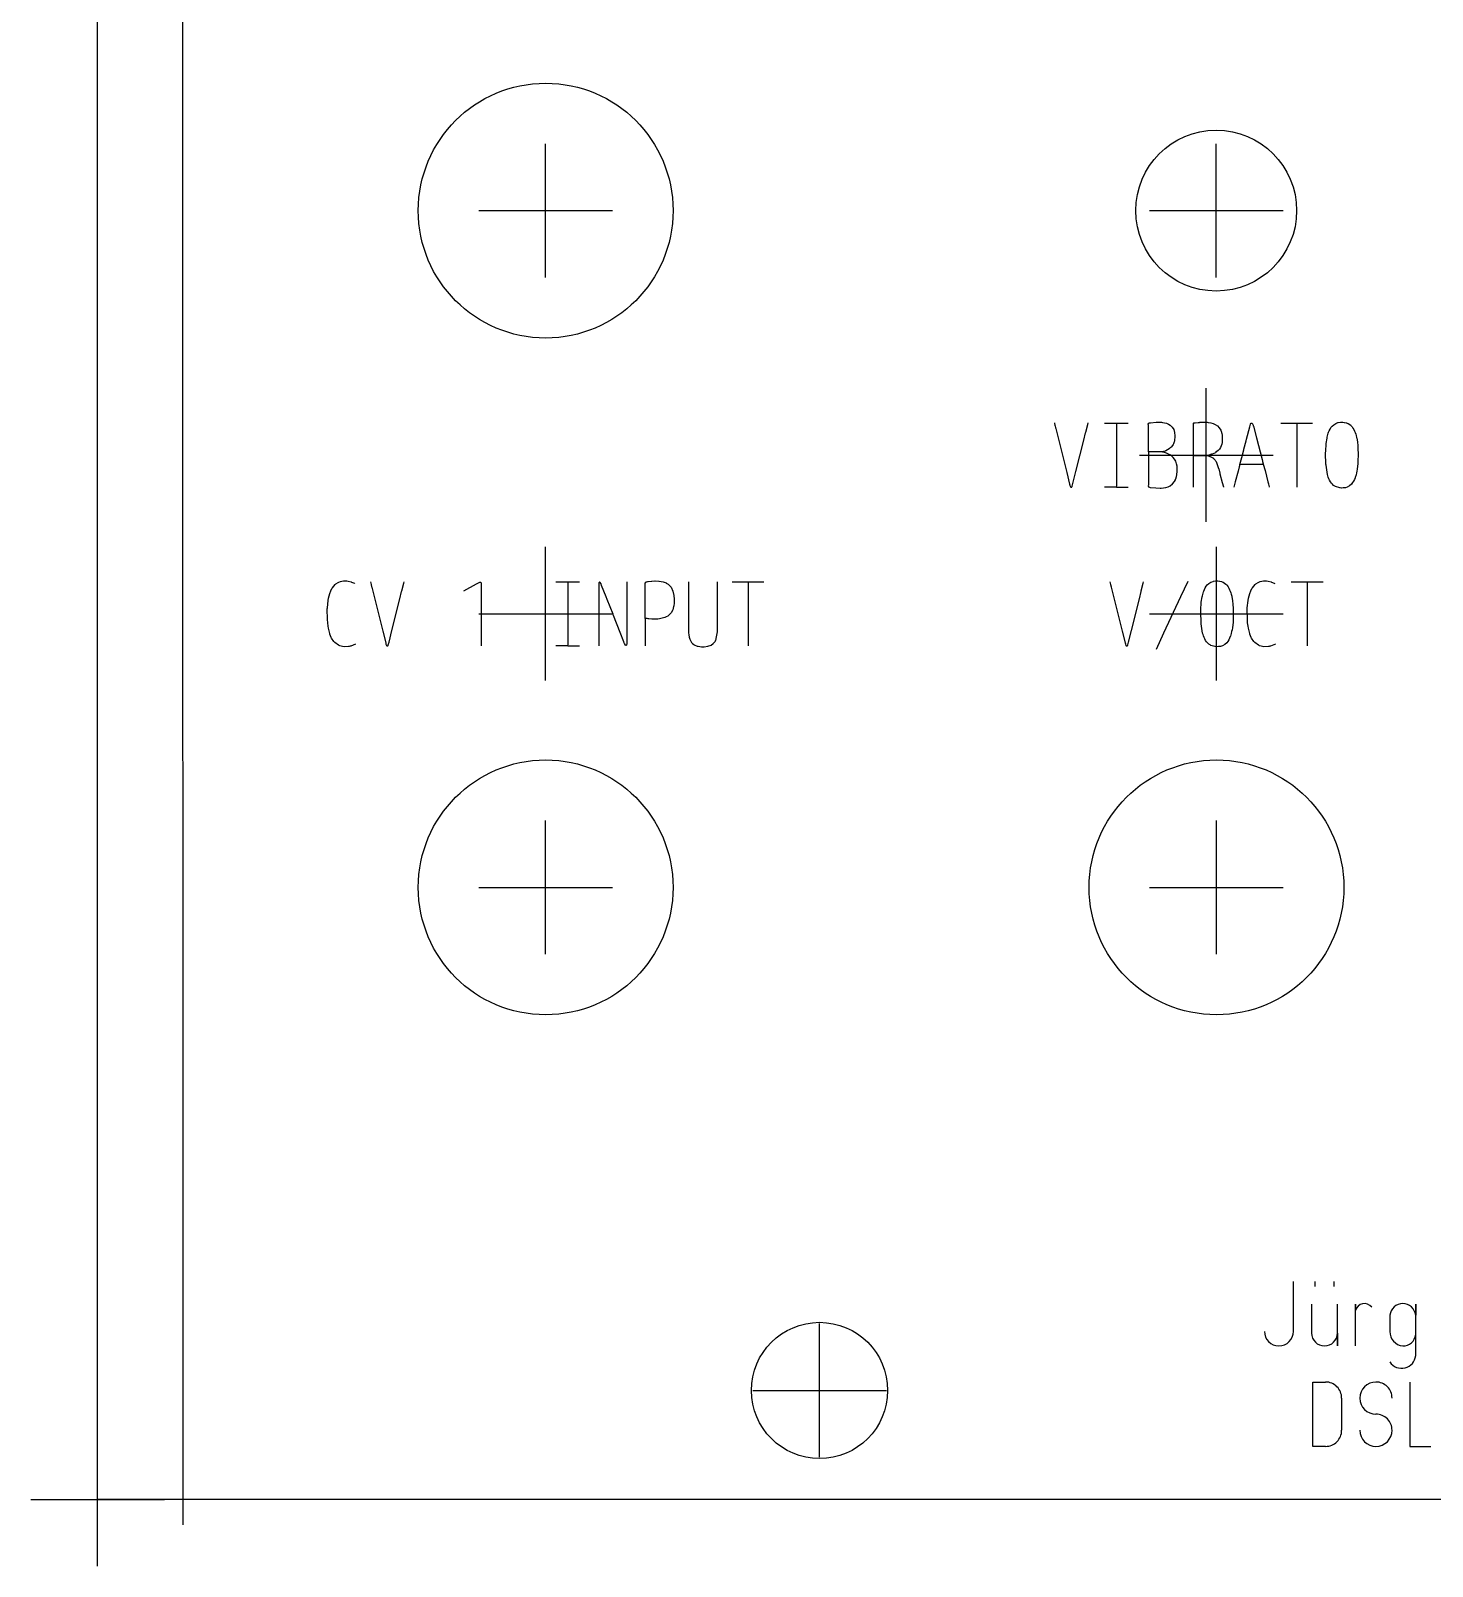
# Model space of a CAD drawing. Header units: inches. Extents: x -0.1 to 4.24, y -0.1 to 8.77.
# Drawn here: x -0.098 to 1.96, y -0.098 to 2.156 of the extents above; entities that cross this region are included whole.
import ezdxf

# ---------------------------------------------------------------- set-up
doc = ezdxf.new("R2010")
doc.units = ezdxf.units.IN
doc.header["$MEASUREMENT"] = 0
for name, color, linetype in [('Bezugspunkte', 1, 'CONTINUOUS'), ('Gravur', 7, 'CONTINUOUS'), ('Kontur', 7, 'CONTINUOUS')]:
    doc.layers.add(name, color=color, linetype=linetype)

msp = doc.modelspace()

# ---------------------------------------------------------------- linework, layer by layer
at = {"layer": 'Bezugspunkte', "color": 1, "linetype": 'CONTINUOUS'}
for p, q in [((0.65791, 1.79378), (0.65791, 1.99)), ((1.64236, 1.79382), (1.64236, 1.99004)), ((0.5598, 1.89189), (0.75602, 1.89189)), ((1.54425, 1.89193), (1.74047, 1.89193)), ((1.6278, 1.43492), (1.6278, 1.63114)), ((1.52969, 1.53303), (1.72591, 1.53303)), ((0.65791, 1.20197), (0.65791, 1.39819)), ((1.64276, 1.20197), (1.64276, 1.39819)), ((0.5598, 1.30008), (0.75602, 1.30008)), ((1.54465, 1.30008), (1.74087, 1.30008)), ((0.65791, 0.80035), (0.65791, 0.99657)), ((1.64276, 0.80035), (1.64276, 0.99657)), ((0.5598, 0.89846), (0.75602, 0.89846)), ((1.54465, 0.89846), (1.74087, 0.89846)), ((1.06, 0.06189), (1.06, 0.25811)), ((0.96189, 0.16), (1.15811, 0.16)), ((0, -0.09811), (0, 0.09811)), ((-0.09811, 0), (0.09811, 0))]:
    msp.add_line(p, q, dxfattribs=at)
at = {"layer": 'Gravur', "color": 255, "linetype": 'CONTINUOUS'}
for p, q in [((0.12457, 8.75016), (0.12503, -0.03724)), ((1.40477, 1.58016), (1.40562, 1.57621)), ((1.45089, 1.56679), (1.45372, 1.57794)), ((1.45372, 1.57794), (1.45433, 1.58016)), ((1.47841, 1.58003), (1.51299, 1.58003)), ((1.49577, 1.57989), (1.49577, 1.50979)), ((1.54269, 1.57843), (1.54288, 1.57975)), ((1.5427, 1.57827), (1.54269, 1.57843)), ((1.54269, 1.57843), (1.54269, 1.57843)), ((1.54277, 1.57711), (1.5427, 1.57827)), ((1.54288, 1.57975), (1.543, 1.57991)), ((1.543, 1.57991), (1.54438, 1.58039)), ((1.54438, 1.58039), (1.54454, 1.5804)), ((1.54454, 1.5804), (1.54576, 1.5805)), ((1.54454, 1.5804), (1.54454, 1.5804)), ((1.54576, 1.5805), (1.54595, 1.58052)), ((1.54595, 1.58052), (1.5543, 1.58123)), ((1.5543, 1.58123), (1.56221, 1.58119)), ((1.56221, 1.58119), (1.56337, 1.58107)), ((1.56337, 1.58107), (1.56337, 1.58107)), ((1.56337, 1.58107), (1.56652, 1.58055)), ((1.56652, 1.58055), (1.56956, 1.57971)), ((1.56956, 1.57971), (1.57241, 1.57851)), ((1.57241, 1.57851), (1.575, 1.5769)), ((1.60893, 1.57813), (1.60899, 1.57938)), ((1.60894, 1.578), (1.60893, 1.57813)), ((1.60893, 1.57813), (1.60893, 1.57813)), ((1.60899, 1.57685), (1.60894, 1.578)), ((1.60899, 1.57938), (1.60905, 1.57961)), ((1.60905, 1.57961), (1.60907, 1.57968)), ((1.60907, 1.57968), (1.60911, 1.57975)), ((1.60911, 1.57975), (1.60963, 1.58014)), ((1.60911, 1.57975), (1.60911, 1.57975)), ((1.60963, 1.58014), (1.61042, 1.58034)), ((1.61042, 1.58034), (1.6111, 1.58042)), ((1.61042, 1.58034), (1.61042, 1.58034)), ((1.6111, 1.58042), (1.61164, 1.58048)), ((1.61164, 1.58048), (1.61585, 1.58095)), ((1.61585, 1.58095), (1.61623, 1.58098)), ((1.61623, 1.58098), (1.61761, 1.58109)), ((1.61623, 1.58098), (1.61623, 1.58098)), ((1.61761, 1.58109), (1.61807, 1.58112)), ((1.61807, 1.58112), (1.6189, 1.58118)), ((1.61807, 1.58112), (1.61807, 1.58112)), ((1.6189, 1.58118), (1.61973, 1.58123)), ((1.61973, 1.58123), (1.62918, 1.58118)), ((1.62918, 1.58118), (1.63057, 1.58103)), ((1.63057, 1.58103), (1.63057, 1.58103)), ((1.63057, 1.58103), (1.63423, 1.5804)), ((1.63423, 1.5804), (1.63776, 1.57941)), ((1.63776, 1.57941), (1.64105, 1.57799)), ((1.64105, 1.57799), (1.64403, 1.57609)), ((1.69172, 1.57433), (1.69285, 1.57857)), ((1.69285, 1.57857), (1.69293, 1.57889)), ((1.69293, 1.57889), (1.69295, 1.57895)), ((1.69295, 1.57895), (1.69316, 1.57956)), ((1.69295, 1.57895), (1.69295, 1.57895)), ((1.69316, 1.57956), (1.69328, 1.57973)), ((1.69328, 1.57973), (1.69349, 1.5799)), ((1.69328, 1.57973), (1.69328, 1.57973)), ((1.69349, 1.5799), (1.69377, 1.58)), ((1.69377, 1.58), (1.69509, 1.57985)), ((1.69509, 1.57985), (1.69529, 1.57973)), ((1.69529, 1.57973), (1.69529, 1.57973)), ((1.69529, 1.57973), (1.69629, 1.57793)), ((1.69629, 1.57793), (1.69648, 1.57716)), ((1.73733, 1.58003), (1.78384, 1.58003)), ((1.76065, 1.57989), (1.76065, 1.48607)), ((1.81489, 1.57768), (1.81786, 1.57951)), ((1.81786, 1.57951), (1.82115, 1.58063)), ((1.82115, 1.58063), (1.82152, 1.58071)), ((1.82152, 1.58071), (1.82485, 1.58121)), ((1.82152, 1.58071), (1.82152, 1.58071)), ((1.82485, 1.58121), (1.82554, 1.58129)), ((1.82554, 1.58129), (1.82799, 1.58137)), ((1.82799, 1.58137), (1.82822, 1.58136)), ((1.82822, 1.58136), (1.82822, 1.58136)), ((1.82822, 1.58136), (1.83043, 1.58111)), ((1.83043, 1.58111), (1.83084, 1.58103)), ((1.83084, 1.58103), (1.83326, 1.58046)), ((1.83326, 1.58046), (1.83347, 1.58039)), ((1.83347, 1.58039), (1.83347, 1.58039)), ((1.83347, 1.58039), (1.83548, 1.57963)), ((1.83548, 1.57963), (1.83588, 1.57944)), ((1.83588, 1.57944), (1.83982, 1.57673)), ((1.40562, 1.57621), (1.40572, 1.57586)), ((1.40572, 1.57586), (1.40572, 1.57586)), ((1.40572, 1.57586), (1.40655, 1.57281)), ((1.40655, 1.57281), (1.4067, 1.57221)), ((1.4067, 1.57221), (1.41068, 1.55644)), ((1.41068, 1.55644), (1.42294, 1.50754)), ((1.44805, 1.55511), (1.45061, 1.56562)), ((1.45061, 1.56562), (1.45089, 1.56679)), ((1.45089, 1.56679), (1.45089, 1.56679)), ((1.54277, 1.56929), (1.54277, 1.57711)), ((1.54277, 1.53775), (1.54277, 1.56929)), ((1.575, 1.5769), (1.575, 1.5769)), ((1.575, 1.5769), (1.57785, 1.57413)), ((1.57785, 1.57413), (1.57995, 1.57048)), ((1.57995, 1.57048), (1.58127, 1.56612)), ((1.58186, 1.56108), (1.58107, 1.55362)), ((1.58127, 1.56612), (1.58135, 1.56571)), ((1.58135, 1.56571), (1.58135, 1.56571)), ((1.58135, 1.56571), (1.58183, 1.56185)), ((1.58183, 1.56185), (1.58186, 1.56108)), ((1.60899, 1.57088), (1.60899, 1.57685)), ((1.60899, 1.55114), (1.60899, 1.57088)), ((1.64403, 1.57609), (1.64403, 1.57609)), ((1.64403, 1.57609), (1.64695, 1.57323)), ((1.64695, 1.57323), (1.64916, 1.56956)), ((1.64916, 1.56956), (1.65016, 1.56675)), ((1.65016, 1.56675), (1.65025, 1.56643)), ((1.65025, 1.56643), (1.65025, 1.56643)), ((1.65025, 1.56643), (1.6506, 1.56493)), ((1.6506, 1.56493), (1.6507, 1.56443)), ((1.6507, 1.56443), (1.6507, 1.56443)), ((1.6507, 1.56443), (1.65089, 1.56329)), ((1.65089, 1.56329), (1.65104, 1.56214)), ((1.65104, 1.56214), (1.6513, 1.55529)), ((1.68628, 1.55376), (1.68689, 1.55617)), ((1.68689, 1.55617), (1.69172, 1.57433)), ((1.69648, 1.57716), (1.69648, 1.57716)), ((1.69648, 1.57716), (1.69667, 1.57616)), ((1.69667, 1.57616), (1.69687, 1.57526)), ((1.69687, 1.57526), (1.70137, 1.55829)), ((1.70137, 1.55829), (1.70978, 1.52649)), ((1.80386, 1.54986), (1.80504, 1.55789)), ((1.80504, 1.55789), (1.80539, 1.55949)), ((1.80539, 1.55949), (1.80697, 1.5653)), ((1.80697, 1.5653), (1.80738, 1.56645)), ((1.80738, 1.56645), (1.80835, 1.56887)), ((1.80738, 1.56645), (1.80738, 1.56645)), ((1.80835, 1.56887), (1.80949, 1.57119)), ((1.80949, 1.57119), (1.81084, 1.57337)), ((1.81084, 1.57337), (1.81241, 1.57537)), ((1.81241, 1.57537), (1.81489, 1.57768)), ((1.81241, 1.57537), (1.81241, 1.57537)), ((1.83982, 1.57673), (1.84049, 1.57609)), ((1.84049, 1.57609), (1.84112, 1.57541)), ((1.84112, 1.57541), (1.84173, 1.57471)), ((1.84173, 1.57471), (1.84173, 1.57471)), ((1.84173, 1.57471), (1.84316, 1.57273)), ((1.84316, 1.57273), (1.8444, 1.57061)), ((1.8444, 1.57061), (1.84547, 1.56837)), ((1.84547, 1.56837), (1.84639, 1.56605)), ((1.84639, 1.56605), (1.84639, 1.56605)), ((1.84639, 1.56605), (1.84712, 1.5639)), ((1.84712, 1.5639), (1.84777, 1.56174)), ((1.84777, 1.56174), (1.84846, 1.55903)), ((1.84846, 1.55903), (1.84867, 1.55811)), ((1.84867, 1.55811), (1.84867, 1.55811)), ((1.84867, 1.55811), (1.84961, 1.55244)), ((1.43642, 1.50873), (1.44805, 1.55511)), ((1.54279, 1.53763), (1.54277, 1.53457)), ((1.54277, 1.53457), (1.54277, 1.52596)), ((1.54436, 1.53762), (1.54279, 1.53763)), ((1.54768, 1.53762), (1.54436, 1.53762)), ((1.56093, 1.53764), (1.54768, 1.53762)), ((1.56636, 1.53662), (1.56076, 1.5376)), ((1.56187, 1.53767), (1.56093, 1.53764)), ((1.56751, 1.53886), (1.56187, 1.53767)), ((1.56927, 1.53568), (1.56636, 1.53662)), ((1.56817, 1.5391), (1.56751, 1.53886)), ((1.56751, 1.53886), (1.56751, 1.53886)), ((1.57312, 1.5421), (1.56817, 1.5391)), ((1.56928, 1.53568), (1.56927, 1.53568)), ((1.56927, 1.53568), (1.56927, 1.53568)), ((1.56927, 1.53568), (1.56927, 1.53568)), ((1.57043, 1.53528), (1.56928, 1.53568)), ((1.57157, 1.53485), (1.57043, 1.53528)), ((1.57242, 1.53451), (1.57157, 1.53485)), ((1.57157, 1.53485), (1.57157, 1.53485)), ((1.57488, 1.53331), (1.57242, 1.53451)), ((1.57439, 1.54302), (1.57312, 1.5421)), ((1.57556, 1.54403), (1.57439, 1.54302)), ((1.57524, 1.5331), (1.57488, 1.53331)), ((1.57488, 1.53331), (1.57488, 1.53331)), ((1.57696, 1.53192), (1.57524, 1.5331)), ((1.57662, 1.54511), (1.57556, 1.54403)), ((1.57919, 1.54876), (1.57662, 1.54511)), ((1.57966, 1.54969), (1.57919, 1.54876)), ((1.57919, 1.54876), (1.57919, 1.54876)), ((1.58079, 1.55261), (1.57966, 1.54969)), ((1.58107, 1.55362), (1.58079, 1.55261)), ((1.60899, 1.48607), (1.60899, 1.55114)), ((1.6355, 1.53422), (1.63001, 1.53245)), ((1.63648, 1.53454), (1.6355, 1.53422)), ((1.6411, 1.53656), (1.63648, 1.53454)), ((1.64155, 1.53683), (1.6411, 1.53656)), ((1.6411, 1.53656), (1.6411, 1.53656)), ((1.6453, 1.53974), (1.64155, 1.53683)), ((1.64717, 1.54197), (1.6453, 1.53974)), ((1.64865, 1.54442), (1.64717, 1.54197)), ((1.64967, 1.54675), (1.64865, 1.54442)), ((1.64865, 1.54442), (1.64865, 1.54442)), ((1.65042, 1.5492), (1.64967, 1.54675)), ((1.65094, 1.55172), (1.65042, 1.5492)), ((1.65124, 1.55429), (1.65094, 1.55172)), ((1.6513, 1.55529), (1.65124, 1.55429)), ((1.65124, 1.55429), (1.65124, 1.55429)), ((1.6798, 1.52954), (1.68274, 1.54053)), ((1.68274, 1.54053), (1.68307, 1.54175)), ((1.68307, 1.54175), (1.68628, 1.55376)), ((1.68307, 1.54175), (1.68307, 1.54175)), ((1.80302, 1.53604), (1.80314, 1.53934)), ((1.80353, 1.51957), (1.80302, 1.53604)), ((1.80314, 1.53934), (1.80377, 1.54899)), ((1.80377, 1.54899), (1.80386, 1.54986)), ((1.80386, 1.54986), (1.80386, 1.54986)), ((1.84961, 1.55244), (1.85015, 1.54671)), ((1.85015, 1.54671), (1.85015, 1.54671)), ((1.85015, 1.54671), (1.85042, 1.54129)), ((1.85042, 1.54129), (1.85059, 1.5359)), ((1.85059, 1.5359), (1.8505, 1.52239)), ((1.54277, 1.52596), (1.54277, 1.49694)), ((1.57932, 1.52973), (1.57696, 1.53192)), ((1.58124, 1.52722), (1.57932, 1.52973)), ((1.58297, 1.52396), (1.58124, 1.52722)), ((1.58124, 1.52722), (1.58124, 1.52722)), ((1.58418, 1.52043), (1.58297, 1.52396)), ((1.58493, 1.51672), (1.58418, 1.52043)), ((1.58524, 1.51291), (1.58493, 1.51672)), ((1.58522, 1.50984), (1.58526, 1.51137)), ((1.58526, 1.51137), (1.58524, 1.51291)), ((1.58524, 1.51291), (1.58524, 1.51291)), ((1.60913, 1.53232), (1.63018, 1.53245)), ((1.63001, 1.53245), (1.63078, 1.53214)), ((1.63078, 1.53214), (1.63108, 1.53201)), ((1.63108, 1.53201), (1.633, 1.5312)), ((1.633, 1.5312), (1.63342, 1.53102)), ((1.63342, 1.53102), (1.63342, 1.53102)), ((1.63342, 1.53102), (1.63625, 1.52972)), ((1.63625, 1.52972), (1.63656, 1.52954)), ((1.63656, 1.52954), (1.63817, 1.52834)), ((1.63817, 1.52834), (1.63848, 1.52807)), ((1.63848, 1.52807), (1.63848, 1.52807)), ((1.63848, 1.52807), (1.64068, 1.52557)), ((1.64068, 1.52557), (1.64132, 1.52465)), ((1.64132, 1.52465), (1.64132, 1.52465)), ((1.64132, 1.52465), (1.64207, 1.5234)), ((1.64207, 1.5234), (1.64275, 1.52212)), ((1.64275, 1.52212), (1.64577, 1.51358)), ((1.64577, 1.51358), (1.64598, 1.51277)), ((1.64598, 1.51277), (1.64598, 1.51277)), ((1.64598, 1.51277), (1.64752, 1.50652)), ((1.67612, 1.51562), (1.67443, 1.50926)), ((1.6771, 1.51908), (1.67612, 1.51562)), ((1.67712, 1.51906), (1.67798, 1.52265)), ((1.67945, 1.51907), (1.67712, 1.51906)), ((1.67798, 1.52265), (1.6798, 1.52954)), ((1.68528, 1.51907), (1.67945, 1.51907)), ((1.70357, 1.51907), (1.68528, 1.51907)), ((1.71136, 1.51918), (1.70357, 1.51907)), ((1.70978, 1.52649), (1.71035, 1.52396)), ((1.71035, 1.52396), (1.71041, 1.52368)), ((1.71041, 1.52368), (1.71041, 1.52368)), ((1.71041, 1.52368), (1.71113, 1.52029)), ((1.71113, 1.52029), (1.71131, 1.51962)), ((1.71131, 1.51962), (1.71405, 1.51032)), ((1.71405, 1.51032), (1.71839, 1.49389)), ((1.80368, 1.51806), (1.80353, 1.51957)), ((1.80353, 1.51957), (1.80353, 1.51957)), ((1.80583, 1.50462), (1.80368, 1.51806)), ((1.84949, 1.51236), (1.84899, 1.50957)), ((1.85041, 1.52088), (1.84949, 1.51236)), ((1.8505, 1.52239), (1.85041, 1.52088)), ((1.85041, 1.52088), (1.85041, 1.52088)), ((1.42294, 1.50754), (1.42718, 1.49058)), ((1.42718, 1.49058), (1.42752, 1.48881)), ((1.42752, 1.48881), (1.42757, 1.48853)), ((1.42757, 1.48853), (1.42757, 1.48853)), ((1.42757, 1.48853), (1.42834, 1.48653)), ((1.43105, 1.4874), (1.43208, 1.49151)), ((1.43208, 1.49151), (1.43642, 1.50873)), ((1.49577, 1.4878), (1.49554, 1.48617)), ((1.49577, 1.50979), (1.49577, 1.49217)), ((1.49577, 1.49217), (1.49577, 1.4878)), ((1.54277, 1.48925), (1.54269, 1.488)), ((1.54269, 1.488), (1.54269, 1.48785)), ((1.54269, 1.48785), (1.54269, 1.48785)), ((1.54269, 1.48785), (1.54282, 1.48646)), ((1.54277, 1.49694), (1.54277, 1.48925)), ((1.57163, 1.48662), (1.57464, 1.48805)), ((1.57464, 1.48805), (1.57821, 1.49069)), ((1.57464, 1.48805), (1.57464, 1.48805)), ((1.57821, 1.49069), (1.58114, 1.49429)), ((1.58114, 1.49429), (1.58241, 1.49669)), ((1.58241, 1.49669), (1.58253, 1.49697)), ((1.58253, 1.49697), (1.58357, 1.49987)), ((1.58253, 1.49697), (1.58253, 1.49697)), ((1.58357, 1.49987), (1.58374, 1.50047)), ((1.58374, 1.50047), (1.58382, 1.50076)), ((1.58374, 1.50047), (1.58374, 1.50047)), ((1.58382, 1.50076), (1.5839, 1.50105)), ((1.5839, 1.50105), (1.58513, 1.50832)), ((1.58513, 1.50832), (1.58522, 1.50984)), ((1.64752, 1.50652), (1.64784, 1.50529)), ((1.64784, 1.50529), (1.65115, 1.49283)), ((1.65115, 1.49283), (1.65199, 1.48993)), ((1.65199, 1.48993), (1.65209, 1.4896)), ((1.65209, 1.4896), (1.65209, 1.4896)), ((1.65209, 1.4896), (1.65288, 1.48644)), ((1.67042, 1.49402), (1.66832, 1.48594)), ((1.67443, 1.50926), (1.67042, 1.49402)), ((1.71839, 1.49389), (1.71921, 1.4906)), ((1.71921, 1.4906), (1.7193, 1.49023)), ((1.7193, 1.49023), (1.7193, 1.49023)), ((1.7193, 1.49023), (1.72029, 1.48664)), ((1.80633, 1.5026), (1.80583, 1.50462)), ((1.80694, 1.5006), (1.80633, 1.5026)), ((1.80782, 1.49829), (1.80694, 1.5006)), ((1.80694, 1.5006), (1.80694, 1.5006)), ((1.80886, 1.49608), (1.80782, 1.49829)), ((1.81007, 1.49397), (1.80886, 1.49608)), ((1.81145, 1.49201), (1.81007, 1.49397)), ((1.81302, 1.49022), (1.81145, 1.49201)), ((1.81476, 1.48863), (1.81302, 1.49022)), ((1.81571, 1.48792), (1.81476, 1.48863)), ((1.81476, 1.48863), (1.81476, 1.48863)), ((1.8167, 1.48727), (1.81571, 1.48792)), ((1.83826, 1.488), (1.83482, 1.48606)), ((1.84107, 1.49055), (1.83826, 1.488)), ((1.84266, 1.49256), (1.84107, 1.49055)), ((1.84107, 1.49055), (1.84107, 1.49055)), ((1.84402, 1.49475), (1.84266, 1.49256)), ((1.84519, 1.49707), (1.84402, 1.49475)), ((1.84619, 1.49949), (1.84519, 1.49707)), ((1.84647, 1.50025), (1.84619, 1.49949)), ((1.84619, 1.49949), (1.84619, 1.49949)), ((1.84769, 1.50409), (1.84647, 1.50025)), ((1.8484, 1.50681), (1.84769, 1.50409)), ((1.84899, 1.50957), (1.8484, 1.50681)), ((1.42834, 1.48653), (1.42878, 1.48611)), ((1.42878, 1.48611), (1.42878, 1.48611)), ((1.42878, 1.48611), (1.4294, 1.4859)), ((1.4294, 1.4859), (1.4302, 1.48599)), ((1.4302, 1.48599), (1.43056, 1.4862)), ((1.43056, 1.4862), (1.43062, 1.48626)), ((1.43062, 1.48626), (1.43089, 1.48676)), ((1.43062, 1.48626), (1.43062, 1.48626)), ((1.43089, 1.48676), (1.43094, 1.48695)), ((1.43094, 1.48695), (1.431, 1.48718)), ((1.43094, 1.48695), (1.43094, 1.48695)), ((1.431, 1.48718), (1.43105, 1.4874)), ((1.49113, 1.48594), (1.47841, 1.48594)), ((1.49554, 1.48617), (1.49113, 1.48594)), ((1.4959, 1.48594), (1.51299, 1.48594)), ((1.54282, 1.48646), (1.54292, 1.48626)), ((1.54292, 1.48626), (1.54421, 1.48576)), ((1.54421, 1.48576), (1.54436, 1.48575)), ((1.54436, 1.48575), (1.54436, 1.48575)), ((1.54436, 1.48575), (1.54552, 1.48567)), ((1.54552, 1.48567), (1.54569, 1.48565)), ((1.54569, 1.48565), (1.55351, 1.48485)), ((1.55351, 1.48485), (1.56026, 1.4846)), ((1.56026, 1.4846), (1.56163, 1.48465)), ((1.56163, 1.48465), (1.56507, 1.48497)), ((1.56163, 1.48465), (1.56163, 1.48465)), ((1.56507, 1.48497), (1.56842, 1.48561)), ((1.56842, 1.48561), (1.57163, 1.48662)), ((1.65288, 1.48644), (1.65299, 1.48581)), ((1.72029, 1.48664), (1.72053, 1.48594)), ((1.81774, 1.48669), (1.8167, 1.48727)), ((1.82369, 1.48489), (1.81774, 1.48669)), ((1.82415, 1.48484), (1.82369, 1.48489)), ((1.82639, 1.48467), (1.82415, 1.48484)), ((1.82664, 1.48467), (1.82639, 1.48467)), ((1.82639, 1.48467), (1.82639, 1.48467)), ((1.82899, 1.48477), (1.82664, 1.48467)), ((1.82943, 1.48482), (1.82899, 1.48477)), ((1.83167, 1.48515), (1.82943, 1.48482)), ((1.83194, 1.48521), (1.83167, 1.48515)), ((1.83167, 1.48515), (1.83167, 1.48515)), ((1.83482, 1.48606), (1.83194, 1.48521)), ((0.34008, 1.32658), (0.34104, 1.32998)), ((0.34104, 1.32998), (0.34244, 1.3337)), ((0.34244, 1.3337), (0.34262, 1.33411)), ((0.34262, 1.33411), (0.34445, 1.33754)), ((0.34262, 1.33411), (0.34262, 1.33411)), ((0.34445, 1.33754), (0.34486, 1.33819)), ((0.34486, 1.33819), (0.34911, 1.34308)), ((0.34911, 1.34308), (0.35009, 1.34387)), ((0.35009, 1.34387), (0.35324, 1.34587)), ((0.35324, 1.34587), (0.35436, 1.34642)), ((0.35436, 1.34642), (0.35651, 1.34725)), ((0.35436, 1.34642), (0.35436, 1.34642)), ((0.35651, 1.34725), (0.35874, 1.34787)), ((0.35874, 1.34787), (0.36104, 1.34826)), ((0.36104, 1.34826), (0.36339, 1.34843)), ((0.36339, 1.34843), (0.36578, 1.34837)), ((0.36578, 1.34837), (0.3682, 1.34807)), ((0.3682, 1.34807), (0.37257, 1.34689)), ((0.37257, 1.34689), (0.37303, 1.34671)), ((0.37303, 1.34671), (0.37303, 1.34671)), ((0.37303, 1.34671), (0.37706, 1.34504)), ((0.37706, 1.34504), (0.37788, 1.34469)), ((0.40063, 1.34721), (0.40149, 1.34326)), ((0.40149, 1.34326), (0.40158, 1.3429)), ((0.40158, 1.3429), (0.40158, 1.3429)), ((0.40158, 1.3429), (0.40242, 1.33986)), ((0.40242, 1.33986), (0.40257, 1.33925)), ((0.40257, 1.33925), (0.40655, 1.32349)), ((0.44391, 1.32216), (0.44647, 1.33267)), ((0.44647, 1.33267), (0.44676, 1.33384)), ((0.44676, 1.33384), (0.44958, 1.34499)), ((0.44676, 1.33384), (0.44676, 1.33384)), ((0.44958, 1.34499), (0.45019, 1.34721)), ((0.53758, 1.33369), (0.55613, 1.34397)), ((0.55613, 1.34397), (0.56117, 1.34651)), ((0.56117, 1.34651), (0.56283, 1.34673)), ((0.56283, 1.34673), (0.56315, 1.34535)), ((0.56315, 1.34535), (0.56315, 1.34137)), ((0.56315, 1.34137), (0.56315, 1.32441)), ((0.67293, 1.34707), (0.70752, 1.34707)), ((0.69029, 1.34694), (0.69029, 1.27684)), ((0.73598, 1.34522), (0.73597, 1.34124)), ((0.73597, 1.34124), (0.73597, 1.32455)), ((0.736, 1.34551), (0.73598, 1.34536)), ((0.73598, 1.34536), (0.73598, 1.34522)), ((0.73604, 1.3457), (0.736, 1.34551)), ((0.736, 1.34551), (0.736, 1.34551)), ((0.73627, 1.3462), (0.73604, 1.3457)), ((0.73632, 1.34625), (0.73627, 1.3462)), ((0.73627, 1.3462), (0.73627, 1.3462)), ((0.73677, 1.34647), (0.73632, 1.34625)), ((0.73716, 1.34648), (0.73677, 1.34647)), ((0.73751, 1.3464), (0.73716, 1.34648)), ((0.73788, 1.3462), (0.73751, 1.3464)), ((0.73751, 1.3464), (0.73751, 1.3464)), ((0.73924, 1.34418), (0.73788, 1.3462)), ((0.73935, 1.3439), (0.73924, 1.34418)), ((0.73924, 1.34418), (0.73924, 1.34418)), ((0.74008, 1.34177), (0.73935, 1.3439)), ((0.7466, 1.32521), (0.74008, 1.34177)), ((0.77705, 1.34707), (0.77705, 1.27565)), ((0.80408, 1.34441), (0.80427, 1.34611)), ((0.80409, 1.34422), (0.80408, 1.34441)), ((0.80408, 1.34441), (0.80408, 1.34441)), ((0.80418, 1.3427), (0.80409, 1.34422)), ((0.80418, 1.33276), (0.80418, 1.3427)), ((0.80418, 1.29327), (0.80418, 1.33276)), ((0.80427, 1.34611), (0.80441, 1.34633)), ((0.80441, 1.34633), (0.80613, 1.3471)), ((0.80613, 1.3471), (0.80633, 1.34714)), ((0.80633, 1.34714), (0.80791, 1.3474)), ((0.80633, 1.34714), (0.80633, 1.34714)), ((0.80791, 1.3474), (0.80816, 1.34744)), ((0.80816, 1.34744), (0.81318, 1.34812)), ((0.81318, 1.34812), (0.81364, 1.34816)), ((0.81364, 1.34816), (0.81801, 1.34839)), ((0.81364, 1.34816), (0.81364, 1.34816)), ((0.81801, 1.34839), (0.81889, 1.3484)), ((0.81889, 1.3484), (0.82418, 1.34816)), ((0.82418, 1.34816), (0.82477, 1.3481)), ((0.82477, 1.3481), (0.82477, 1.3481)), ((0.82477, 1.3481), (0.83062, 1.34693)), ((0.83062, 1.34693), (0.83175, 1.34656)), ((0.83175, 1.34656), (0.83471, 1.34528)), ((0.83471, 1.34528), (0.83503, 1.34511)), ((0.83503, 1.34511), (0.83503, 1.34511)), ((0.83503, 1.34511), (0.83774, 1.34339)), ((0.83774, 1.34339), (0.83824, 1.34301)), ((0.83824, 1.34301), (0.84115, 1.34006)), ((0.84115, 1.34006), (0.84196, 1.33896)), ((0.84196, 1.33896), (0.84196, 1.33896)), ((0.84196, 1.33896), (0.84477, 1.33316)), ((0.84477, 1.33316), (0.84621, 1.32671)), ((0.86775, 1.34707), (0.86775, 1.2832)), ((0.91016, 1.29407), (0.91016, 1.34707)), ((0.93185, 1.34707), (0.97837, 1.34707)), ((0.95518, 1.34694), (0.95518, 1.25312)), ((1.4863, 1.34721), (1.48716, 1.34326)), ((1.48716, 1.34326), (1.48725, 1.3429)), ((1.48725, 1.3429), (1.48725, 1.3429)), ((1.48725, 1.3429), (1.48808, 1.33986)), ((1.48808, 1.33986), (1.48824, 1.33925)), ((1.48824, 1.33925), (1.49221, 1.32349)), ((1.52958, 1.32216), (1.53214, 1.33267)), ((1.53214, 1.33267), (1.53242, 1.33384)), ((1.53242, 1.33384), (1.53525, 1.34499)), ((1.53242, 1.33384), (1.53242, 1.33384)), ((1.53525, 1.34499), (1.53586, 1.34721)), ((1.60049, 1.34734), (1.59007, 1.32494)), ((1.62204, 1.32653), (1.62363, 1.33234)), ((1.62363, 1.33234), (1.62403, 1.3335)), ((1.62403, 1.3335), (1.625, 1.33592)), ((1.62403, 1.3335), (1.62403, 1.3335)), ((1.625, 1.33592), (1.62615, 1.33824)), ((1.62615, 1.33824), (1.62749, 1.34042)), ((1.62749, 1.34042), (1.62906, 1.34242)), ((1.62906, 1.34242), (1.63154, 1.34473)), ((1.62906, 1.34242), (1.62906, 1.34242)), ((1.63154, 1.34473), (1.63451, 1.34655)), ((1.63451, 1.34655), (1.63781, 1.34768)), ((1.63781, 1.34768), (1.63818, 1.34775)), ((1.63818, 1.34775), (1.6415, 1.34826)), ((1.63818, 1.34775), (1.63818, 1.34775)), ((1.6415, 1.34826), (1.6422, 1.34834)), ((1.6422, 1.34834), (1.64465, 1.34842)), ((1.64465, 1.34842), (1.64488, 1.34841)), ((1.64488, 1.34841), (1.64488, 1.34841)), ((1.64488, 1.34841), (1.64708, 1.34816)), ((1.64708, 1.34816), (1.6475, 1.34808)), ((1.6475, 1.34808), (1.64991, 1.34751)), ((1.64991, 1.34751), (1.65012, 1.34744)), ((1.65012, 1.34744), (1.65012, 1.34744)), ((1.65012, 1.34744), (1.65214, 1.34668)), ((1.65214, 1.34668), (1.65253, 1.34649)), ((1.65253, 1.34649), (1.65647, 1.34378)), ((1.65647, 1.34378), (1.65714, 1.34314)), ((1.65714, 1.34314), (1.65778, 1.34246)), ((1.65778, 1.34246), (1.65838, 1.34175)), ((1.65838, 1.34175), (1.65838, 1.34175)), ((1.65838, 1.34175), (1.65982, 1.33978)), ((1.65982, 1.33978), (1.66106, 1.33765)), ((1.66106, 1.33765), (1.66212, 1.33542)), ((1.66212, 1.33542), (1.66304, 1.3331)), ((1.66304, 1.3331), (1.66304, 1.3331)), ((1.66304, 1.3331), (1.66377, 1.33095)), ((1.66377, 1.33095), (1.66442, 1.32879)), ((1.69063, 1.32658), (1.69159, 1.32998)), ((1.69159, 1.32998), (1.69299, 1.3337)), ((1.69299, 1.3337), (1.69318, 1.33411)), ((1.69318, 1.33411), (1.695, 1.33754)), ((1.69318, 1.33411), (1.69318, 1.33411)), ((1.695, 1.33754), (1.69542, 1.33819)), ((1.69542, 1.33819), (1.69966, 1.34308)), ((1.69966, 1.34308), (1.70064, 1.34387)), ((1.70064, 1.34387), (1.70379, 1.34587)), ((1.70379, 1.34587), (1.70491, 1.34642)), ((1.70491, 1.34642), (1.70706, 1.34725)), ((1.70491, 1.34642), (1.70491, 1.34642)), ((1.70706, 1.34725), (1.70929, 1.34787)), ((1.70929, 1.34787), (1.71159, 1.34826)), ((1.71159, 1.34826), (1.71394, 1.34843)), ((1.71394, 1.34843), (1.71633, 1.34837)), ((1.71633, 1.34837), (1.71875, 1.34807)), ((1.71875, 1.34807), (1.72312, 1.34689)), ((1.72312, 1.34689), (1.72358, 1.34671)), ((1.72358, 1.34671), (1.72358, 1.34671)), ((1.72358, 1.34671), (1.72761, 1.34504)), ((1.72761, 1.34504), (1.72843, 1.34469)), ((1.75264, 1.34707), (1.79915, 1.34707)), ((1.77596, 1.34694), (1.77596, 1.25312)), ((0.33733, 1.30727), (0.33742, 1.309)), ((0.33742, 1.309), (0.33861, 1.31964)), ((0.33742, 1.309), (0.33742, 1.309)), ((0.33861, 1.31964), (0.33927, 1.32313)), ((0.33927, 1.32313), (0.34008, 1.32658)), ((0.40655, 1.32349), (0.4188, 1.27459)), ((0.43229, 1.27578), (0.44391, 1.32216)), ((0.56315, 1.32441), (0.56315, 1.25312)), ((0.73597, 1.32455), (0.73597, 1.25312)), ((0.74831, 1.32095), (0.7466, 1.32521)), ((0.7568, 1.29963), (0.74831, 1.32095)), ((0.8458, 1.31096), (0.84446, 1.30601)), ((0.84589, 1.31148), (0.8458, 1.31096)), ((0.8458, 1.31096), (0.8458, 1.31096)), ((0.84644, 1.3162), (0.84589, 1.31148)), ((0.84621, 1.32671), (0.84621, 1.32671)), ((0.84621, 1.32671), (0.84659, 1.32136)), ((0.84659, 1.32136), (0.84644, 1.3162)), ((1.49221, 1.32349), (1.50447, 1.27459)), ((1.51796, 1.27578), (1.52958, 1.32216)), ((1.59007, 1.32494), (1.5652, 1.27141)), ((1.61979, 1.30639), (1.62043, 1.31603)), ((1.62043, 1.31603), (1.62051, 1.3169)), ((1.62051, 1.3169), (1.6217, 1.32493)), ((1.62051, 1.3169), (1.62051, 1.3169)), ((1.6217, 1.32493), (1.62204, 1.32653)), ((1.66442, 1.32879), (1.66512, 1.32607)), ((1.66512, 1.32607), (1.66532, 1.32516)), ((1.66532, 1.32516), (1.66532, 1.32516)), ((1.66532, 1.32516), (1.66626, 1.31949)), ((1.66626, 1.31949), (1.6668, 1.31376)), ((1.6668, 1.31376), (1.6668, 1.31376)), ((1.6668, 1.31376), (1.66708, 1.30834)), ((1.66708, 1.30834), (1.66725, 1.30295)), ((1.68788, 1.30727), (1.68797, 1.309)), ((1.68797, 1.309), (1.68916, 1.31964)), ((1.68797, 1.309), (1.68797, 1.309)), ((1.68916, 1.31964), (1.68982, 1.32313)), ((1.68982, 1.32313), (1.69063, 1.32658)), ((0.33758, 1.29181), (0.33733, 1.30727)), ((0.33798, 1.28687), (0.33758, 1.29181)), ((0.33855, 1.28192), (0.33798, 1.28687)), ((0.75769, 1.29738), (0.7568, 1.29963)), ((0.7568, 1.29963), (0.7568, 1.29963)), ((0.76732, 1.2726), (0.75769, 1.29738)), ((0.80441, 1.29299), (0.80411, 1.2918)), ((0.80411, 1.2918), (0.80411, 1.29167)), ((0.80411, 1.29167), (0.80411, 1.29167)), ((0.80411, 1.29167), (0.80418, 1.29064)), ((0.80418, 1.29064), (0.80418, 1.29049)), ((0.80418, 1.29049), (0.80418, 1.28307)), ((0.80465, 1.29312), (0.80441, 1.29299)), ((0.8066, 1.29315), (0.80465, 1.29312)), ((0.80683, 1.29312), (0.8066, 1.29315)), ((0.8066, 1.29315), (0.8066, 1.29315)), ((0.80856, 1.29282), (0.80683, 1.29312)), ((0.80938, 1.29271), (0.80856, 1.29282)), ((0.81356, 1.29228), (0.80938, 1.29271)), ((0.81405, 1.29224), (0.81356, 1.29228)), ((0.81356, 1.29228), (0.81356, 1.29228)), ((0.81942, 1.29208), (0.81405, 1.29224)), ((0.82094, 1.29213), (0.81942, 1.29208)), ((0.82246, 1.29222), (0.82094, 1.29213)), ((0.82511, 1.29249), (0.82246, 1.29222)), ((0.82246, 1.29222), (0.82246, 1.29222)), ((0.83272, 1.2944), (0.82511, 1.29249)), ((0.83506, 1.29545), (0.83272, 1.2944)), ((0.83724, 1.29675), (0.83506, 1.29545)), ((0.8383, 1.29752), (0.83724, 1.29675)), ((0.83724, 1.29675), (0.83724, 1.29675)), ((0.84116, 1.30027), (0.8383, 1.29752)), ((0.84199, 1.30134), (0.84116, 1.30027)), ((0.84408, 1.30507), (0.84199, 1.30134)), ((0.84446, 1.30601), (0.84408, 1.30507)), ((0.91017, 1.29195), (0.91016, 1.29407)), ((0.9104, 1.28108), (0.91017, 1.29195)), ((1.61967, 1.30309), (1.61979, 1.30639)), ((1.62018, 1.28661), (1.61967, 1.30309)), ((1.62033, 1.28511), (1.62018, 1.28661)), ((1.62018, 1.28661), (1.62018, 1.28661)), ((1.62248, 1.27167), (1.62033, 1.28511)), ((1.66707, 1.28792), (1.66614, 1.27941)), ((1.66716, 1.28944), (1.66707, 1.28792)), ((1.66707, 1.28792), (1.66707, 1.28792)), ((1.66725, 1.30295), (1.66716, 1.28944)), ((1.68813, 1.29181), (1.68788, 1.30727)), ((1.68853, 1.28687), (1.68813, 1.29181)), ((1.6891, 1.28192), (1.68853, 1.28687)), ((0.33898, 1.27915), (0.33855, 1.28192)), ((0.33855, 1.28192), (0.33855, 1.28192)), ((0.34094, 1.27101), (0.33898, 1.27915)), ((0.34126, 1.27004), (0.34094, 1.27101)), ((0.34094, 1.27101), (0.34094, 1.27101)), ((0.34319, 1.26531), (0.34126, 1.27004)), ((0.34371, 1.26429), (0.34319, 1.26531)), ((0.34695, 1.25949), (0.34371, 1.26429)), ((0.4188, 1.27459), (0.42304, 1.25763)), ((0.42795, 1.25855), (0.43229, 1.27578)), ((0.69029, 1.27684), (0.69029, 1.25922)), ((0.77268, 1.25895), (0.76732, 1.2726)), ((0.77705, 1.27565), (0.77705, 1.25855)), ((0.80418, 1.28307), (0.80418, 1.25312)), ((0.86775, 1.2832), (0.86775, 1.27368)), ((0.86775, 1.27368), (0.86781, 1.27227)), ((0.86781, 1.27227), (0.86781, 1.27227)), ((0.86781, 1.27227), (0.86811, 1.26895)), ((0.86811, 1.26895), (0.86867, 1.26573)), ((0.86867, 1.26573), (0.86959, 1.26265)), ((0.86959, 1.26265), (0.87094, 1.2598)), ((0.90788, 1.26208), (0.90806, 1.2626)), ((0.90806, 1.2626), (0.90827, 1.26322)), ((0.90806, 1.2626), (0.90806, 1.2626)), ((0.90827, 1.26322), (0.90847, 1.26385)), ((0.90847, 1.26385), (0.91019, 1.27376)), ((0.91019, 1.27376), (0.91028, 1.27521)), ((0.91028, 1.27521), (0.9104, 1.27961)), ((0.9104, 1.27961), (0.9104, 1.28108)), ((0.9104, 1.28108), (0.9104, 1.28108)), ((1.50447, 1.27459), (1.50871, 1.25763)), ((1.51362, 1.25855), (1.51796, 1.27578)), ((1.5652, 1.27141), (1.55411, 1.24755)), ((1.62298, 1.26965), (1.62248, 1.27167)), ((1.6236, 1.26764), (1.62298, 1.26965)), ((1.62447, 1.26534), (1.6236, 1.26764)), ((1.6236, 1.26764), (1.6236, 1.26764)), ((1.62551, 1.26312), (1.62447, 1.26534)), ((1.62672, 1.26102), (1.62551, 1.26312)), ((1.66184, 1.26412), (1.66067, 1.2618)), ((1.66284, 1.26654), (1.66184, 1.26412)), ((1.66312, 1.2673), (1.66284, 1.26654)), ((1.66284, 1.26654), (1.66284, 1.26654)), ((1.66435, 1.27114), (1.66312, 1.2673)), ((1.66505, 1.27386), (1.66435, 1.27114)), ((1.66565, 1.27662), (1.66505, 1.27386)), ((1.66614, 1.27941), (1.66565, 1.27662)), ((1.68953, 1.27915), (1.6891, 1.28192)), ((1.6891, 1.28192), (1.6891, 1.28192)), ((1.69149, 1.27101), (1.68953, 1.27915)), ((1.69181, 1.27004), (1.69149, 1.27101)), ((1.69149, 1.27101), (1.69149, 1.27101)), ((1.69374, 1.26531), (1.69181, 1.27004)), ((1.69426, 1.26429), (1.69374, 1.26531)), ((1.69751, 1.25949), (1.69426, 1.26429)), ((0.34744, 1.25893), (0.34695, 1.25949)), ((0.34695, 1.25949), (0.34695, 1.25949)), ((0.34794, 1.25839), (0.34744, 1.25893)), ((0.34846, 1.25786), (0.34794, 1.25839)), ((0.35376, 1.25395), (0.34846, 1.25786)), ((0.35466, 1.25352), (0.35376, 1.25395)), ((0.35558, 1.25313), (0.35466, 1.25352)), ((0.35763, 1.25245), (0.35558, 1.25313)), ((0.35558, 1.25313), (0.35558, 1.25313)), ((0.35975, 1.25199), (0.35763, 1.25245)), ((0.36191, 1.25172), (0.35975, 1.25199)), ((0.3685, 1.25203), (0.36191, 1.25172)), ((0.36958, 1.25223), (0.3685, 1.25203)), ((0.3685, 1.25203), (0.3685, 1.25203)), ((0.37066, 1.25247), (0.36958, 1.25223)), ((0.37172, 1.25274), (0.37066, 1.25247)), ((0.37867, 1.25564), (0.37172, 1.25274)), ((0.42304, 1.25763), (0.42338, 1.25586)), ((0.42338, 1.25586), (0.42344, 1.25558)), ((0.42344, 1.25558), (0.42344, 1.25558)), ((0.42344, 1.25558), (0.4242, 1.25358)), ((0.4242, 1.25358), (0.42465, 1.25316)), ((0.42465, 1.25316), (0.42465, 1.25316)), ((0.42465, 1.25316), (0.42527, 1.25295)), ((0.42527, 1.25295), (0.42606, 1.25304)), ((0.42606, 1.25304), (0.42643, 1.25325)), ((0.42643, 1.25325), (0.42648, 1.25331)), ((0.42648, 1.25331), (0.42675, 1.25381)), ((0.42648, 1.25331), (0.42648, 1.25331)), ((0.42675, 1.25381), (0.42681, 1.254)), ((0.42681, 1.254), (0.42687, 1.25422)), ((0.42681, 1.254), (0.42681, 1.254)), ((0.42687, 1.25422), (0.42692, 1.25445)), ((0.42692, 1.25445), (0.42795, 1.25855)), ((0.68566, 1.25299), (0.67293, 1.25299)), ((0.69007, 1.25322), (0.68566, 1.25299)), ((0.69029, 1.25484), (0.69007, 1.25322)), ((0.69029, 1.25922), (0.69029, 1.25484)), ((0.69043, 1.25299), (0.70752, 1.25299)), ((0.77281, 1.25861), (0.77268, 1.25895)), ((0.77349, 1.25655), (0.77281, 1.25861)), ((0.77359, 1.25628), (0.77349, 1.25655)), ((0.77349, 1.25655), (0.77349, 1.25655)), ((0.7752, 1.25396), (0.77359, 1.25628)), ((0.77588, 1.25373), (0.7752, 1.25396)), ((0.77639, 1.25383), (0.77588, 1.25373)), ((0.77674, 1.25421), (0.77639, 1.25383)), ((0.77639, 1.25383), (0.77639, 1.25383)), ((0.77712, 1.25628), (0.77674, 1.25421)), ((0.77705, 1.25855), (0.77712, 1.25662)), ((0.77712, 1.25662), (0.77712, 1.25628)), ((0.77712, 1.25628), (0.77712, 1.25628)), ((0.87094, 1.2598), (0.87094, 1.2598)), ((0.87094, 1.2598), (0.87213, 1.25804)), ((0.87213, 1.25804), (0.87358, 1.25644)), ((0.87358, 1.25644), (0.87568, 1.2548)), ((0.87568, 1.2548), (0.87614, 1.25453)), ((0.87614, 1.25453), (0.87614, 1.25453)), ((0.87614, 1.25453), (0.88039, 1.25275)), ((0.88039, 1.25275), (0.8819, 1.25238)), ((0.8819, 1.25238), (0.8819, 1.25238)), ((0.8819, 1.25238), (0.88431, 1.25199)), ((0.88431, 1.25199), (0.8867, 1.25179)), ((0.8867, 1.25179), (0.88971, 1.25174)), ((0.88971, 1.25174), (0.89071, 1.25177)), ((0.89071, 1.25177), (0.89605, 1.25245)), ((0.89071, 1.25177), (0.89071, 1.25177)), ((0.89605, 1.25245), (0.90098, 1.25426)), ((0.90098, 1.25426), (0.90402, 1.25639)), ((0.90098, 1.25426), (0.90098, 1.25426)), ((0.90402, 1.25639), (0.90653, 1.25935)), ((0.90653, 1.25935), (0.90712, 1.26037)), ((0.90712, 1.26037), (0.90723, 1.26058)), ((0.90723, 1.26058), (0.90788, 1.26208)), ((0.90723, 1.26058), (0.90723, 1.26058)), ((1.50871, 1.25763), (1.50905, 1.25586)), ((1.50905, 1.25586), (1.50911, 1.25558)), ((1.50911, 1.25558), (1.50911, 1.25558)), ((1.50911, 1.25558), (1.50987, 1.25358)), ((1.50987, 1.25358), (1.51032, 1.25316)), ((1.51032, 1.25316), (1.51032, 1.25316)), ((1.51032, 1.25316), (1.51094, 1.25295)), ((1.51094, 1.25295), (1.51173, 1.25304)), ((1.51173, 1.25304), (1.5121, 1.25325)), ((1.5121, 1.25325), (1.51215, 1.25331)), ((1.51215, 1.25331), (1.51242, 1.25381)), ((1.51215, 1.25331), (1.51215, 1.25331)), ((1.51242, 1.25381), (1.51248, 1.254)), ((1.51248, 1.254), (1.51254, 1.25422)), ((1.51248, 1.254), (1.51248, 1.254)), ((1.51254, 1.25422), (1.51259, 1.25445)), ((1.51259, 1.25445), (1.51362, 1.25855)), ((1.62811, 1.25906), (1.62672, 1.26102)), ((1.62967, 1.25727), (1.62811, 1.25906)), ((1.63141, 1.25568), (1.62967, 1.25727)), ((1.63236, 1.25497), (1.63141, 1.25568)), ((1.63141, 1.25568), (1.63141, 1.25568)), ((1.63335, 1.25432), (1.63236, 1.25497)), ((1.6344, 1.25373), (1.63335, 1.25432)), ((1.64034, 1.25193), (1.6344, 1.25373)), ((1.6408, 1.25188), (1.64034, 1.25193)), ((1.64304, 1.25172), (1.6408, 1.25188)), ((1.6433, 1.25172), (1.64304, 1.25172)), ((1.64304, 1.25172), (1.64304, 1.25172)), ((1.64564, 1.25182), (1.6433, 1.25172)), ((1.64609, 1.25187), (1.64564, 1.25182)), ((1.64833, 1.2522), (1.64609, 1.25187)), ((1.6486, 1.25225), (1.64833, 1.2522)), ((1.64833, 1.2522), (1.64833, 1.2522)), ((1.65147, 1.25311), (1.6486, 1.25225)), ((1.65491, 1.25504), (1.65147, 1.25311)), ((1.65773, 1.2576), (1.65491, 1.25504)), ((1.65931, 1.25961), (1.65773, 1.2576)), ((1.65773, 1.2576), (1.65773, 1.2576)), ((1.66067, 1.2618), (1.65931, 1.25961)), ((1.69799, 1.25893), (1.69751, 1.25949)), ((1.69751, 1.25949), (1.69751, 1.25949)), ((1.69849, 1.25839), (1.69799, 1.25893)), ((1.69901, 1.25786), (1.69849, 1.25839)), ((1.70431, 1.25395), (1.69901, 1.25786)), ((1.70521, 1.25352), (1.70431, 1.25395)), ((1.70614, 1.25313), (1.70521, 1.25352)), ((1.70818, 1.25245), (1.70614, 1.25313)), ((1.70614, 1.25313), (1.70614, 1.25313)), ((1.7103, 1.25199), (1.70818, 1.25245)), ((1.71246, 1.25172), (1.7103, 1.25199)), ((1.71905, 1.25203), (1.71246, 1.25172)), ((1.72013, 1.25223), (1.71905, 1.25203)), ((1.71905, 1.25203), (1.71905, 1.25203)), ((1.72121, 1.25247), (1.72013, 1.25223)), ((1.72228, 1.25274), (1.72121, 1.25247)), ((1.72922, 1.25564), (1.72228, 1.25274)), ((1.75567, 0.24669), (1.75567, 0.31992)), ((1.78717, 0.31992), (1.78717, 0.31283)), ((1.81551, 0.31283), (1.81551, 0.31992)), ((1.78244, 0.28685), (1.78244, 0.24433)), ((1.82024, 0.22543), (1.82024, 0.28685)), ((1.84701, 0.22543), (1.84701, 0.28685)), ((1.84701, 0.28685), (1.84701, 0.2774)), ((1.9352, 0.21126), (1.9352, 0.28685)), ((1.9352, 0.28685), (1.9352, 0.27031)), ((1.8974, 0.27031), (1.8974, 0.24669)), ((1.82024, 0.24433), (1.82024, 0.22543)), ((1.78402, 0.07787), (1.78402, 0.17236)), ((1.78402, 0.17236), (1.80291, 0.17236)), ((1.92654, 0.17236), (1.92654, 0.07787)), ((1.82654, 0.14874), (1.82654, 0.1015)), ((1.80291, 0.07787), (1.78402, 0.07787)), ((1.92654, 0.07787), (1.95724, 0.07787))]:
    msp.add_line(p, q, dxfattribs=at)
for centre, radius, start, end in [((1.85995, 0.27411), 0.01335, 36.89454, 165.72533), ((1.9163, 0.26844), 0.01899, 5.67758, 174.32242), ((1.73441, 0.24669), 0.02126, 180, 360), ((1.80134, 0.24433), 0.0189, 180, 360), ((1.91826, 0.2462), 0.02086, 178.65434, 264.61274), ((1.91688, 0.24384), 0.01842, 268.20673, 354.16512), ((1.91464, 0.21317), 0.02065, 213.38879, 354.6837), ((1.80304, 0.14886), 0.0235, -0.30378, 90.30378), ((1.87693, 0.14874), 0.02362, 90, 270), ((1.87705, 0.14886), 0.0235, -0.30378, 90.30378), ((1.87705, 0.10162), 0.0235, 359.69622, 450.30378), ((1.80304, 0.10137), 0.0235, -90.30378, 0.30378), ((1.87693, 0.1015), 0.02362, 180, 360)]:
    msp.add_arc(centre, radius, start, end, dxfattribs=at)
at = {"layer": 'Kontur', "color": 7, "linetype": 'CONTINUOUS'}
for p, q in [((0, 0), (0, 8.75)), ((4.24, 0), (0, 0))]:
    msp.add_line(p, q, dxfattribs=at)
for centre, radius in [((0.65791, 1.89189), 0.18701), ((1.64236, 1.89193), 0.11811), ((0.65791, 0.89846), 0.18701), ((1.64276, 0.89846), 0.18701), ((1.06, 0.16), 0.1)]:
    msp.add_circle(centre, radius, dxfattribs=at)

doc.saveas('drawing.dxf')
